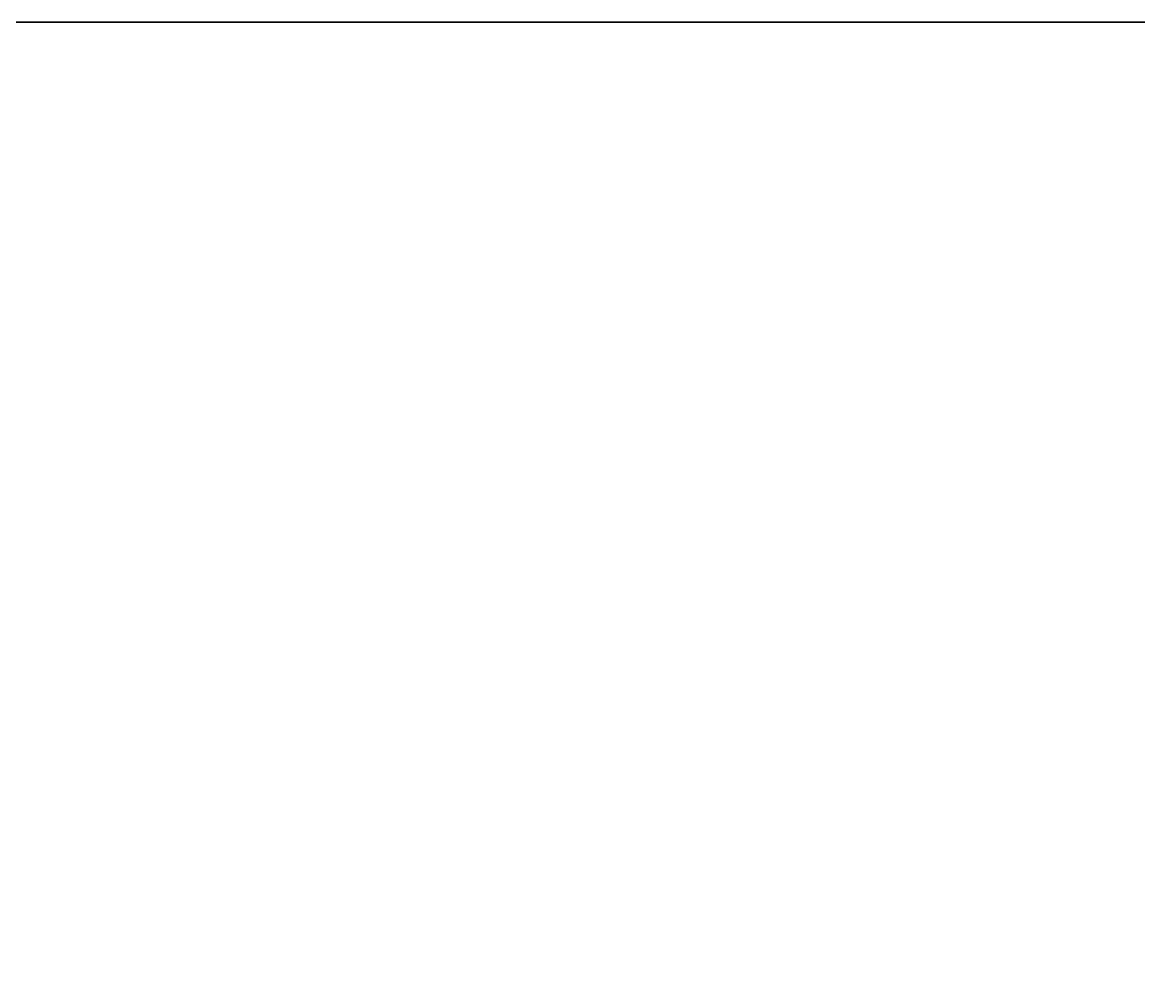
# Model space of a CAD drawing. Extents: x -1998 to 40, y -600 to 0.
# Drawn here: x -1030.63 to -1025.46, y -4.45 to 0 of the extents above; entities that cross this region are included whole.
import ezdxf

# ---------------------------------------------------------------- set-up
doc = ezdxf.new("R2010")
doc.units = 0

# ---------------------------------------------------------------- blocks, each defined once
blk = doc.blocks.new('rack tv terrero.bajo.Door No hardware (unica) [2]1', base_point=(1005.1667, 450))
at = {"layer": 'e-Gris Cachemira', "color": 0}
for points in [[(1005.1667, 432), (1005.1667, 450), (514.8333, 450), (514.8333, 432)], [(514.8333, 432, 413), (514.8333, 450, 413), (1005.1667, 450, 413), (1005.1667, 432, 413)]]:
    blk.add_3dface(points, dxfattribs=at)
at = {"layer": 'e-gris cahcemeria U702', "color": 0}
blk.add_3dface([(1005.1667, 450), (514.8333, 450), (514.8333, 450, 413), (1005.1667, 450, 413)], dxfattribs=at)
blk = doc.blocks.new('rack tv terrero.bajo.Door No hardware (unica) [2]')
at = {"layer": 'e-gris cahcemeria U702'}
blk.add_blockref('rack tv terrero.bajo.Door No hardware (unica) [2]1', (1005.1667, 450), dxfattribs=at)
blk = doc.blocks.new('rack tv terrero.bajo')
at = {"layer": 'rack tv terrero.bajo.Door No hardware (unica) [2]'}
blk.add_blockref('rack tv terrero.bajo.Door No hardware (unica) [2]', (0, 0), dxfattribs=at)

msp = doc.modelspace()

# ---------------------------------------------------------------- block references
msp.add_blockref('rack tv terrero.bajo', (-1998, -450, 44))

doc.saveas('drawing.dxf')
